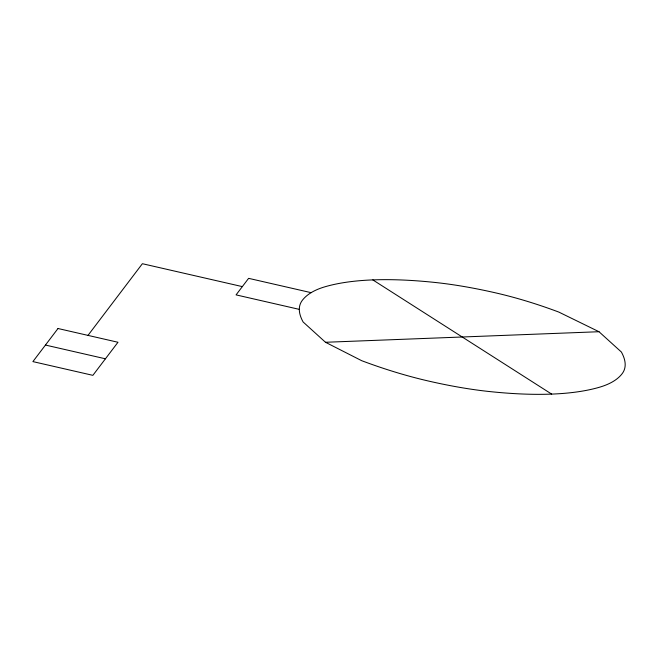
<?xml version="1.0" encoding="UTF-8"?>
<svg xmlns="http://www.w3.org/2000/svg" width="658" height="658" viewBox="0 0 658 658"><rect width="100%" height="100%" fill="white"/><g stroke="black" fill="none" stroke-linecap="round" stroke-linejoin="round"><path stroke-width="0.99" d="M87.991 335.391L142.383 263.71L242.341 286.617M325.488 342.275L598.994 331.722L621.366 352.005A160.239 47.656 20.8 0 1 622.172 373.645A250.961 74.634 20.8 0 1 599.241 387.299A379.14 112.748 20.8 0 1 489.412 391.535A250.961 74.634 20.8 0 1 428.769 381.105A170.151 50.6 20.8 0 1 361.686 360.691L325.488 342.275L303.124 321.984A160.239 47.656 20.8 0 1 302.318 300.352A250.961 74.634 20.8 0 1 325.249 286.699A379.14 112.748 20.8 0 1 435.07 282.463A250.961 74.634 20.8 0 1 495.713 292.892A160.239 47.656 20.8 0 1 558.889 312.114L598.994 331.722M311.119 292.662L248.617 278.342L236.066 294.883L299.316 309.375M45.451 345.055L105.428 358.799M372.823 279.897L551.659 394.101M58.003 328.515L32.9 361.604L92.877 375.34L117.979 342.259L58.003 328.515"/></g></svg>
